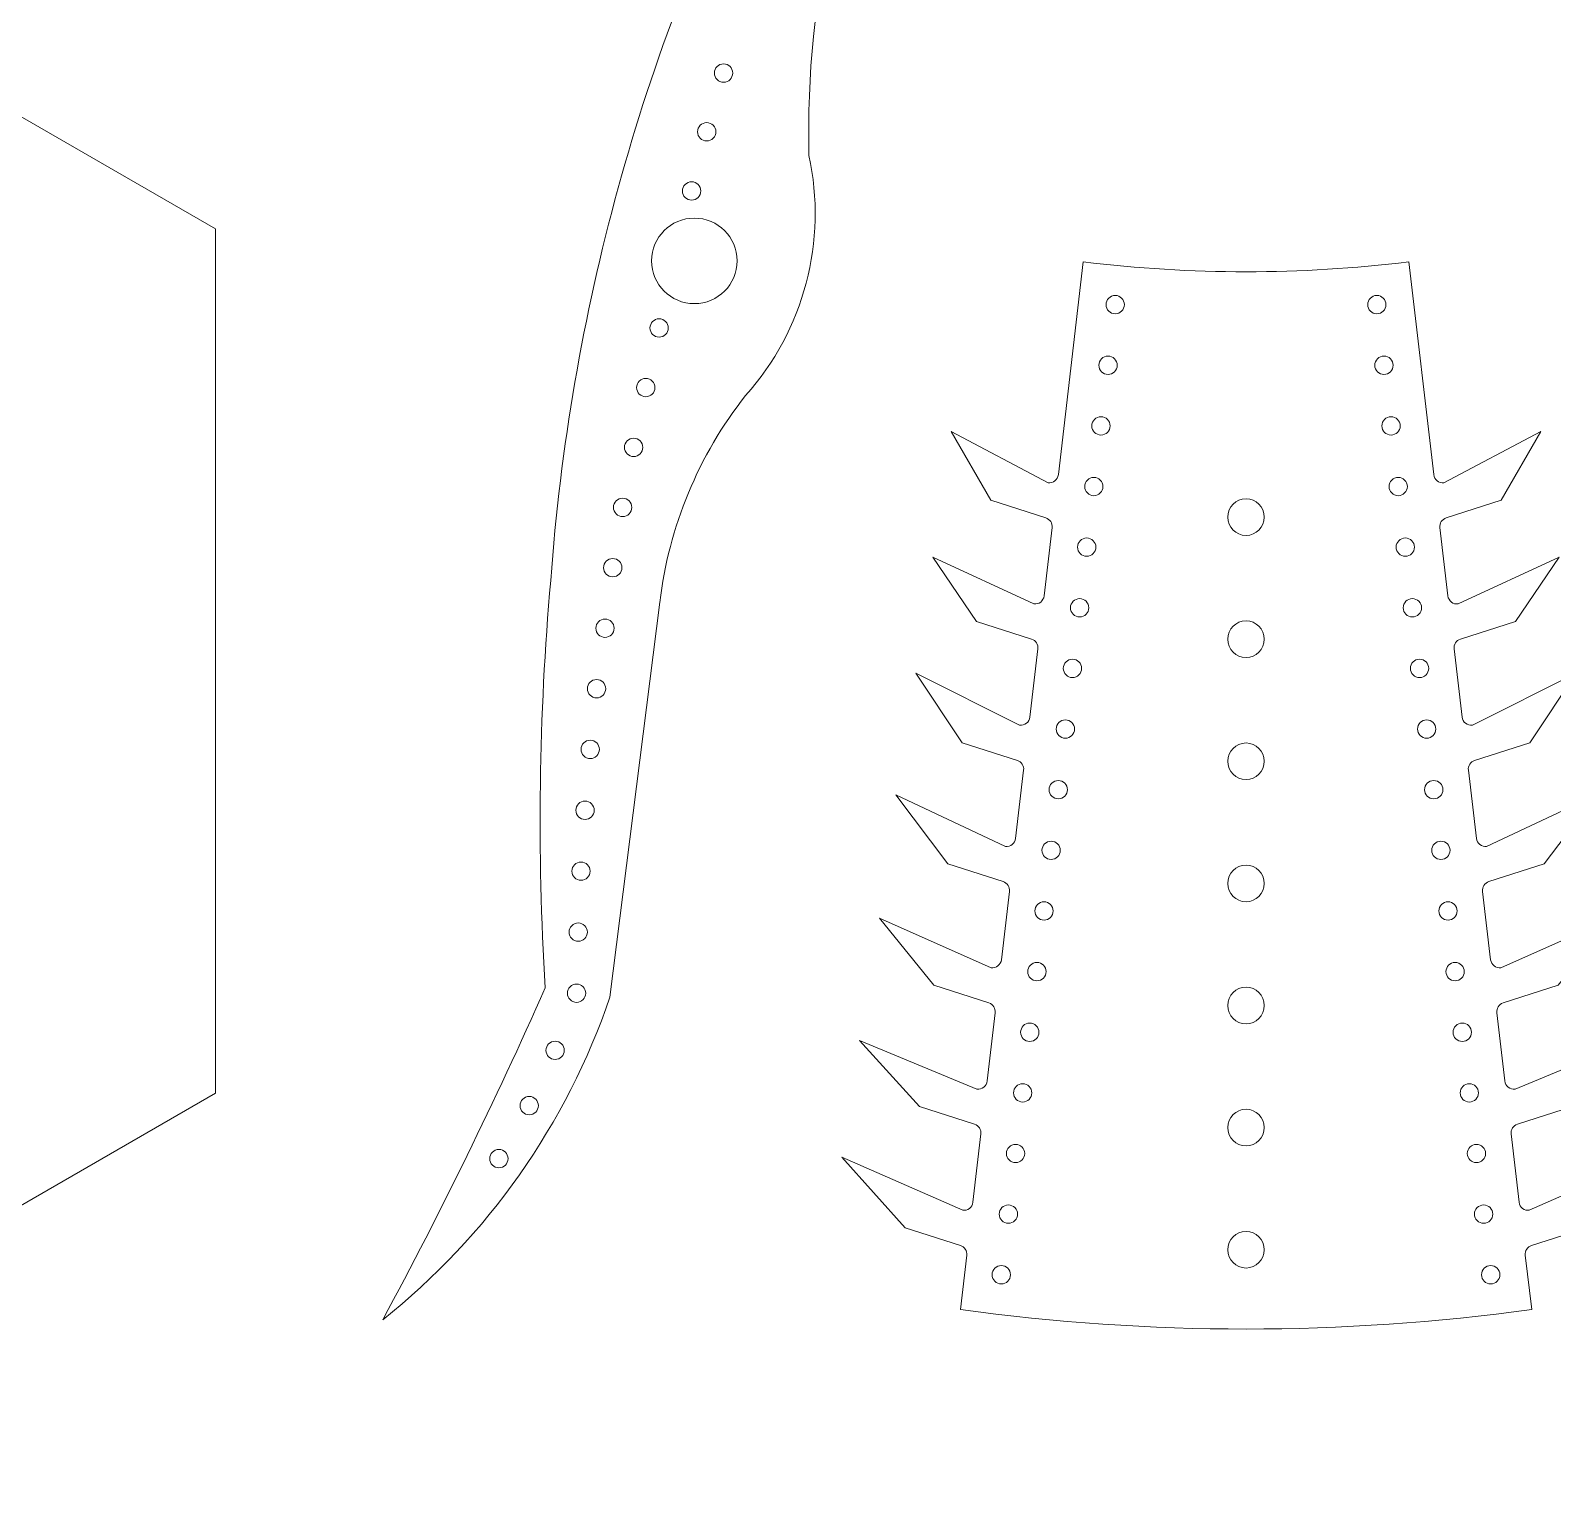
# Model space of a CAD drawing. Header units: millimetres. Extents: x -179 to 235, y -251 to 245.
# Drawn here: x -62.6 to 62, y -12.3 to 108 of the extents above; entities that cross this region are included whole.
import ezdxf

# ---------------------------------------------------------------- set-up
doc = ezdxf.new("R2010")
doc.units = ezdxf.units.MM
doc.header["$MEASUREMENT"] = 0
doc.layers.add('Layer 1', color=7, linetype='Continuous')

msp = doc.modelspace()

# ---------------------------------------------------------------- linework, layer by layer
at = {"layer": 'Layer 1', "lineweight": 9}
for points in [[(10.0696, 135.2898), (3.8399, 123.8008), (0.7452, 110.8739), (1.0967, 97.8094)], [(-2.8767, 125.6024), (-12.6363, 106.0591), (-18.4704, 84.7922), (-20.0492, 63.0046)], [(-4.089, 78.1499), (0.685, 83.4961), (2.6126, 90.8039), (1.0967, 97.8093)], [(23.5566, 89.0855), (32.4066, 88.0213), (41.3502, 88.0212), (50.2002, 89.0855)], [(-4.089, 78.1499), (-7.9547, 73.2603), (-10.388, 67.394), (-11.118, 61.2038)], [(-20.0492, 63.0046), (-21.0311, 51.9084), (-21.1835, 40.7544), (-20.5051, 29.6355)], [(-11.116, 61.2206), (-11.116, 61.2206), (-15.2069, 28.8794), (-15.2069, 28.8794)], [(-33.8048, 2.4495), (-29.0222, 11.3363), (-24.5856, 20.4051), (-20.5051, 29.6355)], [(-33.8048, 2.4495), (-25.2061, 9.3001), (-18.7518, 18.4725), (-15.2069, 28.8794)], [(13.4884, 3.2922), (29.01, 1.1571), (44.7469, 1.1568), (60.2685, 3.2922)]]:
    msp.add_open_spline(points, degree=3, dxfattribs=at)
for points, knots in [([(-170.1051, 21.0004), (-170.1051, 21.0004), (-108.8039, -14.3919), (-108.8039, -14.3919), (-108.8039, -14.3919), (-108.8039, -14.3919), (-47.5026, 21.0004), (-47.5026, 21.0004), (-47.5026, 21.0004), (-47.5026, 21.0004), (-47.5026, 91.785), (-47.5026, 91.785), (-47.5026, 91.785), (-47.5026, 91.785), (-108.8039, 127.1773), (-108.8039, 127.1773), (-108.8039, 127.1773), (-108.8039, 127.1773), (-170.1051, 91.785), (-170.1051, 91.785), (-170.1051, 91.785), (-170.1051, 91.785), (-170.1051, 21.0004), (-170.1051, 21.0004)], [0, 0, 0, 0, 0.14285714, 0.14285714, 0.14285714, 0.14285714, 0.28571429, 0.28571429, 0.28571429, 0.28571429, 0.42857143, 0.42857143, 0.42857143, 0.42857143, 0.57142857, 0.57142857, 0.57142857, 0.57142857, 0.71428571, 0.71428571, 0.71428571, 0.71428571, 1, 1, 1, 1]), ([(-5.1488, 104.5535), (-5.1488, 104.9677), (-5.4846, 105.3035), (-5.8988, 105.3035), (-5.8988, 105.3035), (-6.313, 105.3035), (-6.6488, 104.9677), (-6.6488, 104.5535), (-6.6488, 104.5535), (-6.6488, 104.1393), (-6.313, 103.8035), (-5.8988, 103.8035), (-5.8988, 103.8035), (-5.4846, 103.8035), (-5.1488, 104.1393), (-5.1488, 104.5535)], [0, 0, 0, 0, 0.2, 0.2, 0.2, 0.2, 0.4, 0.4, 0.4, 0.4, 0.6, 0.6, 0.6, 0.6, 1, 1, 1, 1]), ([(-6.5231, 99.746), (-6.5231, 100.1603), (-6.8589, 100.496), (-7.2731, 100.496), (-7.2731, 100.496), (-7.6873, 100.496), (-8.0231, 100.1603), (-8.0231, 99.7461), (-8.0231, 99.7461), (-8.0231, 99.3318), (-7.6873, 98.9961), (-7.2731, 98.996), (-7.2731, 98.996), (-6.8589, 98.996), (-6.5231, 99.3318), (-6.5231, 99.746)], [0, 0, 0, 0, 0.2, 0.2, 0.2, 0.2, 0.4, 0.4, 0.4, 0.4, 0.6, 0.6, 0.6, 0.6, 1, 1, 1, 1]), ([(-7.7655, 94.9029), (-7.7655, 95.3171), (-8.1013, 95.6529), (-8.5155, 95.6529), (-8.5155, 95.6529), (-8.9297, 95.6529), (-9.2655, 95.3171), (-9.2655, 94.9029), (-9.2655, 94.9029), (-9.2655, 94.4887), (-8.9298, 94.1529), (-8.5155, 94.1529), (-8.5155, 94.1529), (-8.1013, 94.1529), (-7.7655, 94.4887), (-7.7655, 94.9029)], [0, 0, 0, 0, 0.2, 0.2, 0.2, 0.2, 0.4, 0.4, 0.4, 0.4, 0.6, 0.6, 0.6, 0.6, 1, 1, 1, 1]), ([(-4.7882, 89.1754), (-4.7882, 91.1084), (-6.3552, 92.6754), (-8.2882, 92.6754), (-8.2882, 92.6754), (-10.2212, 92.6754), (-11.7882, 91.1084), (-11.7882, 89.1754), (-11.7882, 89.1754), (-11.7882, 87.2424), (-10.2212, 85.6754), (-8.2882, 85.6754), (-8.2882, 85.6754), (-6.3552, 85.6754), (-4.7882, 87.2424), (-4.7882, 89.1754)], [0, 0, 0, 0, 0.2, 0.2, 0.2, 0.2, 0.4, 0.4, 0.4, 0.4, 0.6, 0.6, 0.6, 0.6, 1, 1, 1, 1]), ([(23.5566, 89.0855), (23.5566, 89.0855), (21.5125, 71.667), (21.5125, 71.667), (21.5125, 71.667), (21.4894, 71.4689), (21.3883, 71.2883), (21.2317, 71.165), (21.2317, 71.165), (21.0751, 71.0416), (20.8748, 70.9859), (20.6769, 71.0099), (20.6769, 71.0099), (20.6769, 71.0099), (12.7455, 75.1985), (12.7455, 75.1985), (12.7455, 75.1985), (12.7455, 75.1985), (15.9734, 69.5783), (15.9734, 69.5783), (15.9734, 69.5783), (15.9734, 69.5783), (20.4876, 68.1279), (20.4876, 68.1279), (20.4876, 68.1279), (20.8288, 68.0185), (21.0447, 67.6823), (21.0031, 67.3265), (21.0031, 67.3265), (21.0031, 67.3265), (20.3469, 61.7351), (20.3469, 61.7351), (20.3469, 61.7351), (20.3238, 61.5371), (20.2228, 61.3565), (20.0662, 61.2331), (20.0662, 61.2331), (19.9095, 61.1098), (19.7093, 61.0541), (19.5113, 61.078), (19.5113, 61.078), (19.5113, 61.078), (11.2308, 64.9121), (11.2308, 64.9121), (11.2308, 64.9121), (11.2308, 64.9121), (14.8078, 59.6464), (14.8078, 59.6464), (14.8078, 59.6464), (14.8078, 59.6464), (19.3221, 58.1961), (19.3221, 58.1961), (19.3221, 58.1961), (19.6632, 58.0867), (19.8792, 57.7505), (19.8376, 57.3946), (19.8376, 57.3946), (19.8376, 57.3946), (19.1814, 51.8033), (19.1814, 51.8033), (19.1814, 51.8033), (19.1583, 51.6053), (19.0572, 51.4246), (18.9006, 51.3013), (18.9006, 51.3013), (18.744, 51.178), (18.5437, 51.1222), (18.3458, 51.1462), (18.3458, 51.1462), (18.3458, 51.1462), (9.8477, 55.417), (9.8477, 55.417), (9.8477, 55.417), (9.8477, 55.417), (13.6423, 49.7146), (13.6423, 49.7146), (13.6423, 49.7146), (13.6423, 49.7146), (18.1565, 48.2643), (18.1565, 48.2643), (18.1565, 48.2643), (18.4977, 48.1548), (18.7136, 47.8186), (18.672, 47.4628), (18.672, 47.4628), (18.672, 47.4628), (18.0158, 41.8714), (18.0158, 41.8714), (18.0158, 41.8714), (17.9927, 41.6734), (17.8917, 41.4928), (17.7351, 41.3694), (17.7351, 41.3694), (17.5784, 41.2461), (17.3782, 41.1904), (17.1802, 41.2144), (17.1802, 41.2144), (17.1802, 41.2144), (8.194, 45.4482), (8.194, 45.4482), (8.194, 45.4482), (8.194, 45.4482), (12.4767, 39.7827), (12.4767, 39.7827), (12.4767, 39.7827), (12.4767, 39.7827), (16.991, 38.3324), (16.991, 38.3324), (16.991, 38.3324), (17.3321, 38.223), (17.5481, 37.8868), (17.5065, 37.5309), (17.5065, 37.5309), (17.5065, 37.5309), (16.8503, 31.9396), (16.8503, 31.9396), (16.8503, 31.9396), (16.8272, 31.7416), (16.7261, 31.5609), (16.5695, 31.4376), (16.5695, 31.4376), (16.4129, 31.3143), (16.2126, 31.2585), (16.0147, 31.2825), (16.0147, 31.2825), (16.0147, 31.2825), (6.8758, 35.3541), (6.8758, 35.3541), (6.8758, 35.3541), (6.8758, 35.3541), (11.3112, 29.8509), (11.3112, 29.8509), (11.3112, 29.8509), (11.3112, 29.8509), (15.8254, 28.4006), (15.8254, 28.4006), (15.8254, 28.4006), (16.1666, 28.2911), (16.3825, 27.955), (16.3409, 27.5991), (16.3409, 27.5991), (16.3409, 27.5991), (15.6847, 22.0078), (15.6847, 22.0078), (15.6847, 22.0078), (15.6616, 21.8097), (15.5606, 21.6291), (15.404, 21.5058), (15.404, 21.5058), (15.2473, 21.3824), (15.0471, 21.3267), (14.8491, 21.3507), (14.8491, 21.3507), (14.8491, 21.3507), (5.2292, 25.3315), (5.2292, 25.3315), (5.2292, 25.3315), (5.2292, 25.3315), (10.1456, 19.9191), (10.1456, 19.9191), (10.1456, 19.9191), (10.1456, 19.9191), (14.6599, 18.4687), (14.6599, 18.4687), (14.6599, 18.4687), (15.001, 18.3593), (15.217, 18.0231), (15.1754, 17.6673), (15.1754, 17.6673), (15.1754, 17.6673), (14.5192, 12.0759), (14.5192, 12.0759), (14.5192, 12.0759), (14.4961, 11.8779), (14.395, 11.6973), (14.2384, 11.5739), (14.2384, 11.5739), (14.0818, 11.4506), (13.8815, 11.3949), (13.6836, 11.4188), (13.6836, 11.4188), (13.6836, 11.4188), (3.78, 15.757), (3.78, 15.757), (3.78, 15.757), (3.78, 15.757), (8.9801, 9.9872), (8.9801, 9.9872), (8.9801, 9.9872), (8.9801, 9.9872), (13.4943, 8.5369), (13.4943, 8.5369), (13.4943, 8.5369), (13.8355, 8.4275), (14.0514, 8.0913), (14.0098, 7.7354), (14.0098, 7.7354), (14.0098, 7.7354), (13.4884, 3.2922), (13.4884, 3.2922)], [0, 0, 0, 0, 0.01960784, 0.01960784, 0.01960784, 0.01960784, 0.03921569, 0.03921569, 0.03921569, 0.03921569, 0.05882353, 0.05882353, 0.05882353, 0.05882353, 0.07843137, 0.07843137, 0.07843137, 0.07843137, 0.09803922, 0.09803922, 0.09803922, 0.09803922, 0.11764706, 0.11764706, 0.11764706, 0.11764706, 0.1372549, 0.1372549, 0.1372549, 0.1372549, 0.15686275, 0.15686275, 0.15686275, 0.15686275, 0.17647059, 0.17647059, 0.17647059, 0.17647059, 0.19607843, 0.19607843, 0.19607843, 0.19607843, 0.21568627, 0.21568627, 0.21568627, 0.21568627, 0.23529412, 0.23529412, 0.23529412, 0.23529412, 0.25490196, 0.25490196, 0.25490196, 0.25490196, 0.2745098, 0.2745098, 0.2745098, 0.2745098, 0.29411765, 0.29411765, 0.29411765, 0.29411765, 0.31372549, 0.31372549, 0.31372549, 0.31372549, 0.33333333, 0.33333333, 0.33333333, 0.33333333, 0.35294118, 0.35294118, 0.35294118, 0.35294118, 0.37254902, 0.37254902, 0.37254902, 0.37254902, 0.39215686, 0.39215686, 0.39215686, 0.39215686, 0.41176471, 0.41176471, 0.41176471, 0.41176471, 0.43137255, 0.43137255, 0.43137255, 0.43137255, 0.45098039, 0.45098039, 0.45098039, 0.45098039, 0.47058824, 0.47058824, 0.47058824, 0.47058824, 0.49019608, 0.49019608, 0.49019608, 0.49019608, 0.50980392, 0.50980392, 0.50980392, 0.50980392, 0.52941176, 0.52941176, 0.52941176, 0.52941176, 0.54901961, 0.54901961, 0.54901961, 0.54901961, 0.56862745, 0.56862745, 0.56862745, 0.56862745, 0.58823529, 0.58823529, 0.58823529, 0.58823529, 0.60784314, 0.60784314, 0.60784314, 0.60784314, 0.62745098, 0.62745098, 0.62745098, 0.62745098, 0.64705882, 0.64705882, 0.64705882, 0.64705882, 0.66666667, 0.66666667, 0.66666667, 0.66666667, 0.68627451, 0.68627451, 0.68627451, 0.68627451, 0.70588235, 0.70588235, 0.70588235, 0.70588235, 0.7254902, 0.7254902, 0.7254902, 0.7254902, 0.74509804, 0.74509804, 0.74509804, 0.74509804, 0.76470588, 0.76470588, 0.76470588, 0.76470588, 0.78431373, 0.78431373, 0.78431373, 0.78431373, 0.80392157, 0.80392157, 0.80392157, 0.80392157, 0.82352941, 0.82352941, 0.82352941, 0.82352941, 0.84313725, 0.84313725, 0.84313725, 0.84313725, 0.8627451, 0.8627451, 0.8627451, 0.8627451, 0.88235294, 0.88235294, 0.88235294, 0.88235294, 0.90196078, 0.90196078, 0.90196078, 0.90196078, 0.92156863, 0.92156863, 0.92156863, 0.92156863, 0.94117647, 0.94117647, 0.94117647, 0.94117647, 0.96078431, 0.96078431, 0.96078431, 0.96078431, 1, 1, 1, 1]), ([(50.2002, 89.0855), (50.2002, 89.0855), (52.2444, 71.667), (52.2444, 71.667), (52.2444, 71.667), (52.2678, 71.4687), (52.3692, 71.288), (52.5261, 71.1647), (52.5261, 71.1647), (52.6831, 71.0414), (52.8818, 70.9856), (53.08, 71.0099), (53.08, 71.0099), (53.08, 71.0099), (61.0113, 75.1985), (61.0113, 75.1985), (61.0113, 75.1985), (61.0113, 75.1985), (57.7835, 69.5783), (57.7835, 69.5783), (57.7835, 69.5783), (57.7835, 69.5783), (53.2692, 68.1279), (53.2692, 68.1279), (53.2692, 68.1279), (52.9278, 68.0181), (52.7118, 67.6827), (52.7537, 67.3265), (52.7537, 67.3265), (52.7537, 67.3265), (53.4099, 61.7351), (53.4099, 61.7351), (53.4099, 61.7351), (53.4333, 61.5369), (53.5347, 61.3561), (53.6917, 61.2328), (53.6917, 61.2328), (53.8487, 61.1096), (54.0474, 61.0538), (54.2455, 61.078), (54.2455, 61.078), (54.2455, 61.078), (62.5261, 64.9121), (62.5261, 64.9121), (62.5261, 64.9121), (62.5261, 64.9121), (58.949, 59.6464), (58.949, 59.6464), (58.949, 59.6464), (58.949, 59.6464), (54.4348, 58.1961), (54.4348, 58.1961), (54.4348, 58.1961), (54.0934, 58.0863), (53.8773, 57.7508), (53.9193, 57.3946), (53.9193, 57.3946), (53.9193, 57.3946), (54.5755, 51.8033), (54.5755, 51.8033), (54.5755, 51.8033), (54.5989, 51.605), (54.7003, 51.4243), (54.8572, 51.301), (54.8572, 51.301), (55.0142, 51.1777), (55.2129, 51.1219), (55.4111, 51.1462), (55.4111, 51.1462), (55.4111, 51.1462), (63.9092, 55.417), (63.9092, 55.417), (63.9092, 55.417), (63.9092, 55.417), (60.1146, 49.7146), (60.1146, 49.7146), (60.1146, 49.7146), (60.1146, 49.7146), (55.6003, 48.2643), (55.6003, 48.2643), (55.6003, 48.2643), (55.2589, 48.1544), (55.0429, 47.819), (55.0848, 47.4628), (55.0848, 47.4628), (55.0848, 47.4628), (55.741, 41.8714), (55.741, 41.8714), (55.741, 41.8714), (55.7644, 41.6732), (55.8658, 41.4925), (56.0228, 41.3692), (56.0228, 41.3692), (56.1798, 41.2459), (56.3785, 41.1901), (56.5766, 41.2144), (56.5766, 41.2144), (56.5766, 41.2144), (65.5628, 45.4482), (65.5628, 45.4482), (65.5628, 45.4482), (65.5628, 45.4482), (61.2801, 39.7827), (61.2801, 39.7827), (61.2801, 39.7827), (61.2801, 39.7827), (56.7659, 38.3324), (56.7659, 38.3324), (56.7659, 38.3324), (56.4245, 38.2226), (56.2084, 37.8871), (56.2504, 37.5309), (56.2504, 37.5309), (56.2504, 37.5309), (56.9066, 31.9396), (56.9066, 31.9396), (56.9066, 31.9396), (56.9299, 31.7414), (57.0314, 31.5606), (57.1883, 31.4373), (57.1883, 31.4373), (57.3453, 31.314), (57.544, 31.2583), (57.7422, 31.2825), (57.7422, 31.2825), (57.7422, 31.2825), (66.8811, 35.3541), (66.8811, 35.3541), (66.8811, 35.3541), (66.8811, 35.3541), (62.4457, 29.8509), (62.4457, 29.8509), (62.4457, 29.8509), (62.4457, 29.8509), (57.9314, 28.4006), (57.9314, 28.4006), (57.9314, 28.4006), (57.59, 28.2907), (57.374, 27.9553), (57.4159, 27.5991), (57.4159, 27.5991), (57.4159, 27.5991), (58.0721, 22.0078), (58.0721, 22.0078), (58.0721, 22.0078), (58.0955, 21.8095), (58.1969, 21.6288), (58.3539, 21.5055), (58.3539, 21.5055), (58.5109, 21.3822), (58.7096, 21.3264), (58.9077, 21.3507), (58.9077, 21.3507), (58.9077, 21.3507), (68.5276, 25.3315), (68.5276, 25.3315), (68.5276, 25.3315), (68.5276, 25.3315), (63.6112, 19.9191), (63.6112, 19.9191), (63.6112, 19.9191), (63.6112, 19.9191), (59.097, 18.4687), (59.097, 18.4687), (59.097, 18.4687), (58.7556, 18.3589), (58.5395, 18.0235), (58.5815, 17.6673), (58.5815, 17.6673), (58.5815, 17.6673), (59.2377, 12.0759), (59.2377, 12.0759), (59.2377, 12.0759), (59.261, 11.8777), (59.3625, 11.6969), (59.5194, 11.5736), (59.5194, 11.5736), (59.6764, 11.4504), (59.8751, 11.3946), (60.0733, 11.4188), (60.0733, 11.4188), (60.0733, 11.4188), (69.9768, 15.757), (69.9768, 15.757), (69.9768, 15.757), (69.9768, 15.757), (64.7768, 9.9872), (64.7768, 9.9872), (64.7768, 9.9872), (64.7768, 9.9872), (60.2625, 8.5369), (60.2625, 8.5369), (60.2625, 8.5369), (59.9211, 8.4271), (59.7051, 8.0916), (59.747, 7.7354), (59.747, 7.7354), (59.747, 7.7354), (60.2685, 3.2922), (60.2685, 3.2922)], [0, 0, 0, 0, 0.01960784, 0.01960784, 0.01960784, 0.01960784, 0.03921569, 0.03921569, 0.03921569, 0.03921569, 0.05882353, 0.05882353, 0.05882353, 0.05882353, 0.07843137, 0.07843137, 0.07843137, 0.07843137, 0.09803922, 0.09803922, 0.09803922, 0.09803922, 0.11764706, 0.11764706, 0.11764706, 0.11764706, 0.1372549, 0.1372549, 0.1372549, 0.1372549, 0.15686275, 0.15686275, 0.15686275, 0.15686275, 0.17647059, 0.17647059, 0.17647059, 0.17647059, 0.19607843, 0.19607843, 0.19607843, 0.19607843, 0.21568627, 0.21568627, 0.21568627, 0.21568627, 0.23529412, 0.23529412, 0.23529412, 0.23529412, 0.25490196, 0.25490196, 0.25490196, 0.25490196, 0.2745098, 0.2745098, 0.2745098, 0.2745098, 0.29411765, 0.29411765, 0.29411765, 0.29411765, 0.31372549, 0.31372549, 0.31372549, 0.31372549, 0.33333333, 0.33333333, 0.33333333, 0.33333333, 0.35294118, 0.35294118, 0.35294118, 0.35294118, 0.37254902, 0.37254902, 0.37254902, 0.37254902, 0.39215686, 0.39215686, 0.39215686, 0.39215686, 0.41176471, 0.41176471, 0.41176471, 0.41176471, 0.43137255, 0.43137255, 0.43137255, 0.43137255, 0.45098039, 0.45098039, 0.45098039, 0.45098039, 0.47058824, 0.47058824, 0.47058824, 0.47058824, 0.49019608, 0.49019608, 0.49019608, 0.49019608, 0.50980392, 0.50980392, 0.50980392, 0.50980392, 0.52941176, 0.52941176, 0.52941176, 0.52941176, 0.54901961, 0.54901961, 0.54901961, 0.54901961, 0.56862745, 0.56862745, 0.56862745, 0.56862745, 0.58823529, 0.58823529, 0.58823529, 0.58823529, 0.60784314, 0.60784314, 0.60784314, 0.60784314, 0.62745098, 0.62745098, 0.62745098, 0.62745098, 0.64705882, 0.64705882, 0.64705882, 0.64705882, 0.66666667, 0.66666667, 0.66666667, 0.66666667, 0.68627451, 0.68627451, 0.68627451, 0.68627451, 0.70588235, 0.70588235, 0.70588235, 0.70588235, 0.7254902, 0.7254902, 0.7254902, 0.7254902, 0.74509804, 0.74509804, 0.74509804, 0.74509804, 0.76470588, 0.76470588, 0.76470588, 0.76470588, 0.78431373, 0.78431373, 0.78431373, 0.78431373, 0.80392157, 0.80392157, 0.80392157, 0.80392157, 0.82352941, 0.82352941, 0.82352941, 0.82352941, 0.84313725, 0.84313725, 0.84313725, 0.84313725, 0.8627451, 0.8627451, 0.8627451, 0.8627451, 0.88235294, 0.88235294, 0.88235294, 0.88235294, 0.90196078, 0.90196078, 0.90196078, 0.90196078, 0.92156863, 0.92156863, 0.92156863, 0.92156863, 0.94117647, 0.94117647, 0.94117647, 0.94117647, 0.96078431, 0.96078431, 0.96078431, 0.96078431, 1, 1, 1, 1]), ([(26.9173, 85.5923), (26.9173, 86.0065), (26.5815, 86.3423), (26.1673, 86.3423), (26.1673, 86.3423), (25.7531, 86.3423), (25.4173, 86.0065), (25.4173, 85.5923), (25.4173, 85.5923), (25.4173, 85.1781), (25.7531, 84.8423), (26.1673, 84.8423), (26.1673, 84.8423), (26.5815, 84.8423), (26.9173, 85.1781), (26.9173, 85.5923)], [0, 0, 0, 0, 0.2, 0.2, 0.2, 0.2, 0.4, 0.4, 0.4, 0.4, 0.6, 0.6, 0.6, 0.6, 1, 1, 1, 1]), ([(48.3396, 85.5923), (48.3396, 86.0065), (48.0038, 86.3423), (47.5896, 86.3423), (47.5896, 86.3423), (47.1754, 86.3423), (46.8396, 86.0065), (46.8396, 85.5923), (46.8396, 85.5923), (46.8396, 85.1781), (47.1754, 84.8423), (47.5896, 84.8423), (47.5896, 84.8423), (48.0038, 84.8423), (48.3396, 85.1781), (48.3396, 85.5923)], [0, 0, 0, 0, 0.2, 0.2, 0.2, 0.2, 0.4, 0.4, 0.4, 0.4, 0.6, 0.6, 0.6, 0.6, 1, 1, 1, 1]), ([(-10.4233, 83.6795), (-10.4233, 84.0937), (-10.7591, 84.4295), (-11.1733, 84.4295), (-11.1733, 84.4295), (-11.5875, 84.4295), (-11.9233, 84.0937), (-11.9233, 83.6795), (-11.9233, 83.6795), (-11.9233, 83.2653), (-11.5876, 82.9295), (-11.1733, 82.9295), (-11.1733, 82.9295), (-10.7591, 82.9295), (-10.4233, 83.2653), (-10.4233, 83.6795)], [0, 0, 0, 0, 0.2, 0.2, 0.2, 0.2, 0.4, 0.4, 0.4, 0.4, 0.6, 0.6, 0.6, 0.6, 1, 1, 1, 1]), ([(26.3345, 80.6264), (26.3345, 81.0406), (25.9987, 81.3764), (25.5845, 81.3764), (25.5845, 81.3764), (25.1703, 81.3764), (24.8345, 81.0406), (24.8345, 80.6264), (24.8345, 80.6264), (24.8345, 80.2122), (25.1703, 79.8764), (25.5845, 79.8764), (25.5845, 79.8764), (25.9987, 79.8764), (26.3345, 80.2122), (26.3345, 80.6264)], [0, 0, 0, 0, 0.2, 0.2, 0.2, 0.2, 0.4, 0.4, 0.4, 0.4, 0.6, 0.6, 0.6, 0.6, 1, 1, 1, 1]), ([(48.9223, 80.6264), (48.9223, 81.0406), (48.5866, 81.3764), (48.1723, 81.3764), (48.1723, 81.3764), (47.7581, 81.3764), (47.4223, 81.0406), (47.4223, 80.6264), (47.4223, 80.6264), (47.4223, 80.2122), (47.7581, 79.8764), (48.1723, 79.8764), (48.1723, 79.8764), (48.5866, 79.8764), (48.9223, 80.2122), (48.9223, 80.6264)], [0, 0, 0, 0, 0.2, 0.2, 0.2, 0.2, 0.4, 0.4, 0.4, 0.4, 0.6, 0.6, 0.6, 0.6, 1, 1, 1, 1]), ([(-11.5142, 78.7999), (-11.5142, 79.2141), (-11.8499, 79.5499), (-12.2642, 79.5499), (-12.2642, 79.5499), (-12.6784, 79.5499), (-13.0142, 79.2141), (-13.0142, 78.7999), (-13.0142, 78.7999), (-13.0142, 78.3857), (-12.6784, 78.0499), (-12.2642, 78.0499), (-12.2642, 78.0499), (-11.8499, 78.0499), (-11.5142, 78.3857), (-11.5142, 78.7999)], [0, 0, 0, 0, 0.2, 0.2, 0.2, 0.2, 0.4, 0.4, 0.4, 0.4, 0.6, 0.6, 0.6, 0.6, 1, 1, 1, 1]), ([(25.7517, 75.6604), (25.7517, 76.0747), (25.4159, 76.4104), (25.0017, 76.4104), (25.0017, 76.4104), (24.5875, 76.4104), (24.2517, 76.0747), (24.2517, 75.6605), (24.2517, 75.6605), (24.2517, 75.2462), (24.5875, 74.9105), (25.0017, 74.9104), (25.0017, 74.9104), (25.4159, 74.9104), (25.7517, 75.2462), (25.7517, 75.6604)], [0, 0, 0, 0, 0.2, 0.2, 0.2, 0.2, 0.4, 0.4, 0.4, 0.4, 0.6, 0.6, 0.6, 0.6, 1, 1, 1, 1]), ([(49.5051, 75.6604), (49.5051, 76.0747), (49.1693, 76.4104), (48.7551, 76.4104), (48.7551, 76.4104), (48.3409, 76.4104), (48.0051, 76.0747), (48.0051, 75.6605), (48.0051, 75.6605), (48.0051, 75.2462), (48.3409, 74.9105), (48.7551, 74.9104), (48.7551, 74.9104), (49.1693, 74.9104), (49.5051, 75.2462), (49.5051, 75.6604)], [0, 0, 0, 0, 0.2, 0.2, 0.2, 0.2, 0.4, 0.4, 0.4, 0.4, 0.6, 0.6, 0.6, 0.6, 1, 1, 1, 1]), ([(-12.5107, 73.9002), (-12.5107, 74.3144), (-12.8464, 74.6502), (-13.2606, 74.6502), (-13.2606, 74.6502), (-13.6749, 74.6502), (-14.0106, 74.3144), (-14.0107, 73.9002), (-14.0107, 73.9002), (-14.0107, 73.486), (-13.6749, 73.1502), (-13.2607, 73.1502), (-13.2607, 73.1502), (-12.8464, 73.1502), (-12.5107, 73.486), (-12.5107, 73.9002)], [0, 0, 0, 0, 0.2, 0.2, 0.2, 0.2, 0.4, 0.4, 0.4, 0.4, 0.6, 0.6, 0.6, 0.6, 1, 1, 1, 1]), ([(25.169, 70.6945), (25.169, 71.1087), (24.8332, 71.4445), (24.419, 71.4445), (24.419, 71.4445), (24.0047, 71.4445), (23.669, 71.1087), (23.669, 70.6945), (23.669, 70.6945), (23.669, 70.2803), (24.0047, 69.9445), (24.419, 69.9445), (24.419, 69.9445), (24.8332, 69.9445), (25.169, 70.2803), (25.169, 70.6945)], [0, 0, 0, 0, 0.2, 0.2, 0.2, 0.2, 0.4, 0.4, 0.4, 0.4, 0.6, 0.6, 0.6, 0.6, 1, 1, 1, 1]), ([(50.0879, 70.6945), (50.0879, 71.1087), (49.7521, 71.4445), (49.3379, 71.4445), (49.3379, 71.4445), (48.9237, 71.4445), (48.5879, 71.1087), (48.5879, 70.6945), (48.5879, 70.6945), (48.5879, 70.2803), (48.9237, 69.9445), (49.3379, 69.9445), (49.3379, 69.9445), (49.7521, 69.9445), (50.0879, 70.2803), (50.0879, 70.6945)], [0, 0, 0, 0, 0.2, 0.2, 0.2, 0.2, 0.4, 0.4, 0.4, 0.4, 0.6, 0.6, 0.6, 0.6, 1, 1, 1, 1]), ([(-13.4125, 68.9822), (-13.4125, 69.3964), (-13.7483, 69.7322), (-14.1625, 69.7322), (-14.1625, 69.7322), (-14.5767, 69.7322), (-14.9125, 69.3964), (-14.9125, 68.9822), (-14.9125, 68.9822), (-14.9125, 68.568), (-14.5767, 68.2322), (-14.1625, 68.2322), (-14.1625, 68.2322), (-13.7483, 68.2322), (-13.4125, 68.568), (-13.4125, 68.9822)], [0, 0, 0, 0, 0.2, 0.2, 0.2, 0.2, 0.4, 0.4, 0.4, 0.4, 0.6, 0.6, 0.6, 0.6, 1, 1, 1, 1]), ([(38.3784, 68.1909), (38.3784, 69.0193), (37.7069, 69.6909), (36.8784, 69.6909), (36.8784, 69.6909), (36.05, 69.6909), (35.3784, 69.0193), (35.3784, 68.1909), (35.3784, 68.1909), (35.3784, 67.3625), (36.05, 66.6909), (36.8784, 66.6909), (36.8784, 66.6909), (37.7068, 66.6909), (38.3784, 67.3625), (38.3784, 68.1909)], [0, 0, 0, 0, 0.2, 0.2, 0.2, 0.2, 0.4, 0.4, 0.4, 0.4, 0.6, 0.6, 0.6, 0.6, 1, 1, 1, 1]), ([(24.5862, 65.7286), (24.5862, 66.1428), (24.2504, 66.4786), (23.8362, 66.4786), (23.8362, 66.4786), (23.422, 66.4786), (23.0862, 66.1428), (23.0862, 65.7286), (23.0862, 65.7286), (23.0862, 65.3144), (23.422, 64.9786), (23.8362, 64.9786), (23.8362, 64.9786), (24.2504, 64.9786), (24.5862, 65.3144), (24.5862, 65.7286)], [0, 0, 0, 0, 0.2, 0.2, 0.2, 0.2, 0.4, 0.4, 0.4, 0.4, 0.6, 0.6, 0.6, 0.6, 1, 1, 1, 1]), ([(50.6707, 65.7286), (50.6707, 66.1428), (50.3349, 66.4786), (49.9207, 66.4786), (49.9207, 66.4786), (49.5065, 66.4786), (49.1707, 66.1428), (49.1707, 65.7286), (49.1707, 65.7286), (49.1707, 65.3144), (49.5065, 64.9786), (49.9207, 64.9786), (49.9207, 64.9786), (50.3349, 64.9786), (50.6707, 65.3144), (50.6707, 65.7286)], [0, 0, 0, 0, 0.2, 0.2, 0.2, 0.2, 0.4, 0.4, 0.4, 0.4, 0.6, 0.6, 0.6, 0.6, 1, 1, 1, 1]), ([(-14.2193, 64.0477), (-14.2193, 64.462), (-14.555, 64.7977), (-14.9693, 64.7977), (-14.9693, 64.7977), (-15.3835, 64.7977), (-15.7193, 64.462), (-15.7193, 64.0477), (-15.7193, 64.0477), (-15.7193, 63.6335), (-15.3835, 63.2977), (-14.9693, 63.2977), (-14.9693, 63.2977), (-14.555, 63.2977), (-14.2193, 63.6335), (-14.2193, 64.0477)], [0, 0, 0, 0, 0.2, 0.2, 0.2, 0.2, 0.4, 0.4, 0.4, 0.4, 0.6, 0.6, 0.6, 0.6, 1, 1, 1, 1]), ([(24.0034, 60.7627), (24.0034, 61.1769), (23.6676, 61.5127), (23.2534, 61.5127), (23.2534, 61.5127), (22.8392, 61.5127), (22.5034, 61.1769), (22.5034, 60.7627), (22.5034, 60.7627), (22.5034, 60.3485), (22.8392, 60.0127), (23.2534, 60.0127), (23.2534, 60.0127), (23.6676, 60.0127), (24.0034, 60.3485), (24.0034, 60.7627)], [0, 0, 0, 0, 0.2, 0.2, 0.2, 0.2, 0.4, 0.4, 0.4, 0.4, 0.6, 0.6, 0.6, 0.6, 1, 1, 1, 1]), ([(51.2534, 60.7627), (51.2534, 61.1769), (50.9177, 61.5127), (50.5034, 61.5127), (50.5034, 61.5127), (50.0892, 61.5127), (49.7534, 61.1769), (49.7534, 60.7627), (49.7534, 60.7627), (49.7534, 60.3485), (50.0892, 60.0127), (50.5034, 60.0127), (50.5034, 60.0127), (50.9177, 60.0127), (51.2534, 60.3485), (51.2534, 60.7627)], [0, 0, 0, 0, 0.2, 0.2, 0.2, 0.2, 0.4, 0.4, 0.4, 0.4, 0.6, 0.6, 0.6, 0.6, 1, 1, 1, 1]), ([(-14.8571, 59.0886), (-14.8571, 59.5028), (-15.1929, 59.8386), (-15.6071, 59.8386), (-15.6071, 59.8386), (-16.0213, 59.8386), (-16.3571, 59.5028), (-16.3571, 59.0886), (-16.3571, 59.0886), (-16.3571, 58.6744), (-16.0213, 58.3386), (-15.6071, 58.3386), (-15.6071, 58.3386), (-15.1929, 58.3386), (-14.8571, 58.6744), (-14.8571, 59.0886)], [0, 0, 0, 0, 0.2, 0.2, 0.2, 0.2, 0.4, 0.4, 0.4, 0.4, 0.6, 0.6, 0.6, 0.6, 1, 1, 1, 1]), ([(38.3784, 58.1909), (38.3784, 59.0193), (37.7069, 59.6909), (36.8784, 59.6909), (36.8784, 59.6909), (36.05, 59.6909), (35.3784, 59.0193), (35.3784, 58.1909), (35.3784, 58.1909), (35.3784, 57.3625), (36.05, 56.6909), (36.8784, 56.6909), (36.8784, 56.6909), (37.7068, 56.6909), (38.3784, 57.3625), (38.3784, 58.1909)], [0, 0, 0, 0, 0.2, 0.2, 0.2, 0.2, 0.4, 0.4, 0.4, 0.4, 0.6, 0.6, 0.6, 0.6, 1, 1, 1, 1]), ([(23.4206, 55.7968), (23.4206, 56.211), (23.0848, 56.5468), (22.6706, 56.5468), (22.6706, 56.5468), (22.2564, 56.5468), (21.9206, 56.211), (21.9206, 55.7968), (21.9206, 55.7968), (21.9206, 55.3826), (22.2564, 55.0468), (22.6706, 55.0468), (22.6706, 55.0468), (23.0848, 55.0468), (23.4206, 55.3825), (23.4206, 55.7968)], [0, 0, 0, 0, 0.2, 0.2, 0.2, 0.2, 0.4, 0.4, 0.4, 0.4, 0.6, 0.6, 0.6, 0.6, 1, 1, 1, 1]), ([(51.8362, 55.7968), (51.8362, 56.211), (51.5004, 56.5468), (51.0862, 56.5468), (51.0862, 56.5468), (50.672, 56.5468), (50.3362, 56.211), (50.3362, 55.7968), (50.3362, 55.7968), (50.3362, 55.3826), (50.672, 55.0468), (51.0862, 55.0468), (51.0862, 55.0468), (51.5004, 55.0468), (51.8362, 55.3825), (51.8362, 55.7968)], [0, 0, 0, 0, 0.2, 0.2, 0.2, 0.2, 0.4, 0.4, 0.4, 0.4, 0.6, 0.6, 0.6, 0.6, 1, 1, 1, 1]), ([(-15.5467, 54.1364), (-15.5467, 54.5506), (-15.8824, 54.8864), (-16.2967, 54.8864), (-16.2967, 54.8864), (-16.7109, 54.8864), (-17.0467, 54.5506), (-17.0467, 54.1364), (-17.0467, 54.1364), (-17.0467, 53.7222), (-16.7109, 53.3864), (-16.2967, 53.3864), (-16.2967, 53.3864), (-15.8824, 53.3864), (-15.5467, 53.7222), (-15.5467, 54.1364)], [0, 0, 0, 0, 0.2, 0.2, 0.2, 0.2, 0.4, 0.4, 0.4, 0.4, 0.6, 0.6, 0.6, 0.6, 1, 1, 1, 1]), ([(22.8379, 50.8308), (22.8379, 51.2451), (22.5021, 51.5808), (22.0879, 51.5808), (22.0879, 51.5808), (21.6736, 51.5808), (21.3379, 51.2451), (21.3379, 50.8308), (21.3379, 50.8308), (21.3379, 50.4166), (21.6736, 50.0808), (22.0879, 50.0808), (22.0879, 50.0808), (22.5021, 50.0808), (22.8379, 50.4166), (22.8379, 50.8308)], [0, 0, 0, 0, 0.2, 0.2, 0.2, 0.2, 0.4, 0.4, 0.4, 0.4, 0.6, 0.6, 0.6, 0.6, 1, 1, 1, 1]), ([(52.419, 50.8308), (52.419, 51.2451), (52.0832, 51.5808), (51.669, 51.5808), (51.669, 51.5808), (51.2548, 51.5808), (50.919, 51.2451), (50.919, 50.8308), (50.919, 50.8308), (50.919, 50.4166), (51.2548, 50.0808), (51.669, 50.0808), (51.669, 50.0808), (52.0832, 50.0808), (52.419, 50.4166), (52.419, 50.8308)], [0, 0, 0, 0, 0.2, 0.2, 0.2, 0.2, 0.4, 0.4, 0.4, 0.4, 0.6, 0.6, 0.6, 0.6, 1, 1, 1, 1]), ([(-16.0667, 49.1635), (-16.0667, 49.5777), (-16.4025, 49.9135), (-16.8167, 49.9135), (-16.8167, 49.9135), (-17.2309, 49.9135), (-17.5667, 49.5777), (-17.5667, 49.1635), (-17.5667, 49.1635), (-17.5667, 48.7493), (-17.2309, 48.4135), (-16.8167, 48.4135), (-16.8167, 48.4135), (-16.4025, 48.4135), (-16.0667, 48.7493), (-16.0667, 49.1635)], [0, 0, 0, 0, 0.2, 0.2, 0.2, 0.2, 0.4, 0.4, 0.4, 0.4, 0.6, 0.6, 0.6, 0.6, 1, 1, 1, 1]), ([(38.3784, 48.1909), (38.3784, 49.0193), (37.7069, 49.6909), (36.8784, 49.6909), (36.8784, 49.6909), (36.05, 49.6909), (35.3784, 49.0193), (35.3784, 48.1909), (35.3784, 48.1909), (35.3784, 47.3625), (36.05, 46.6909), (36.8784, 46.6909), (36.8784, 46.6909), (37.7068, 46.6909), (38.3784, 47.3625), (38.3784, 48.1909)], [0, 0, 0, 0, 0.2, 0.2, 0.2, 0.2, 0.4, 0.4, 0.4, 0.4, 0.6, 0.6, 0.6, 0.6, 1, 1, 1, 1]), ([(22.2551, 45.8649), (22.2551, 46.2791), (21.9193, 46.6149), (21.5051, 46.6149), (21.5051, 46.6149), (21.0909, 46.6149), (20.7551, 46.2791), (20.7551, 45.8649), (20.7551, 45.8649), (20.7551, 45.4507), (21.0909, 45.1149), (21.5051, 45.1149), (21.5051, 45.1149), (21.9193, 45.1149), (22.2551, 45.4507), (22.2551, 45.8649)], [0, 0, 0, 0, 0.2, 0.2, 0.2, 0.2, 0.4, 0.4, 0.4, 0.4, 0.6, 0.6, 0.6, 0.6, 1, 1, 1, 1]), ([(53.0018, 45.8649), (53.0018, 46.2791), (52.666, 46.6149), (52.2518, 46.6149), (52.2518, 46.6149), (51.8376, 46.6149), (51.5018, 46.2791), (51.5018, 45.8649), (51.5018, 45.8649), (51.5018, 45.4507), (51.8376, 45.1149), (52.2518, 45.1149), (52.2518, 45.1149), (52.666, 45.1149), (53.0018, 45.4507), (53.0018, 45.8649)], [0, 0, 0, 0, 0.2, 0.2, 0.2, 0.2, 0.4, 0.4, 0.4, 0.4, 0.6, 0.6, 0.6, 0.6, 1, 1, 1, 1]), ([(-16.4908, 44.1815), (-16.4908, 44.5957), (-16.8266, 44.9315), (-17.2408, 44.9315), (-17.2408, 44.9315), (-17.655, 44.9315), (-17.9908, 44.5957), (-17.9908, 44.1815), (-17.9908, 44.1815), (-17.9908, 43.7673), (-17.655, 43.4315), (-17.2408, 43.4315), (-17.2408, 43.4315), (-16.8266, 43.4315), (-16.4908, 43.7673), (-16.4908, 44.1815)], [0, 0, 0, 0, 0.2, 0.2, 0.2, 0.2, 0.4, 0.4, 0.4, 0.4, 0.6, 0.6, 0.6, 0.6, 1, 1, 1, 1]), ([(21.6723, 40.899), (21.6723, 41.3132), (21.3365, 41.649), (20.9223, 41.649), (20.9223, 41.649), (20.5081, 41.649), (20.1723, 41.3132), (20.1723, 40.899), (20.1723, 40.899), (20.1723, 40.4848), (20.5081, 40.149), (20.9223, 40.149), (20.9223, 40.149), (21.3365, 40.149), (21.6723, 40.4848), (21.6723, 40.899)], [0, 0, 0, 0, 0.2, 0.2, 0.2, 0.2, 0.4, 0.4, 0.4, 0.4, 0.6, 0.6, 0.6, 0.6, 1, 1, 1, 1]), ([(53.5845, 40.899), (53.5845, 41.3132), (53.2488, 41.649), (52.8345, 41.649), (52.8345, 41.649), (52.4203, 41.649), (52.0845, 41.3132), (52.0845, 40.899), (52.0845, 40.899), (52.0845, 40.4848), (52.4203, 40.149), (52.8345, 40.149), (52.8345, 40.149), (53.2488, 40.149), (53.5845, 40.4848), (53.5845, 40.899)], [0, 0, 0, 0, 0.2, 0.2, 0.2, 0.2, 0.4, 0.4, 0.4, 0.4, 0.6, 0.6, 0.6, 0.6, 1, 1, 1, 1]), ([(-16.8187, 39.1923), (-16.8187, 39.6065), (-17.1544, 39.9423), (-17.5687, 39.9423), (-17.5687, 39.9423), (-17.9829, 39.9423), (-18.3187, 39.6065), (-18.3187, 39.1923), (-18.3187, 39.1923), (-18.3187, 38.7781), (-17.9829, 38.4423), (-17.5687, 38.4423), (-17.5687, 38.4423), (-17.1545, 38.4423), (-16.8187, 38.778), (-16.8187, 39.1923)], [0, 0, 0, 0, 0.2, 0.2, 0.2, 0.2, 0.4, 0.4, 0.4, 0.4, 0.6, 0.6, 0.6, 0.6, 1, 1, 1, 1]), ([(38.3784, 38.1909), (38.3784, 39.0193), (37.7069, 39.6909), (36.8784, 39.6909), (36.8784, 39.6909), (36.05, 39.6909), (35.3784, 39.0193), (35.3784, 38.1909), (35.3784, 38.1909), (35.3784, 37.3625), (36.05, 36.6909), (36.8784, 36.6909), (36.8784, 36.6909), (37.7068, 36.6909), (38.3784, 37.3625), (38.3784, 38.1909)], [0, 0, 0, 0, 0.2, 0.2, 0.2, 0.2, 0.4, 0.4, 0.4, 0.4, 0.6, 0.6, 0.6, 0.6, 1, 1, 1, 1]), ([(21.0895, 35.9331), (21.0895, 36.3473), (20.7537, 36.6831), (20.3395, 36.6831), (20.3395, 36.6831), (19.9253, 36.6831), (19.5895, 36.3473), (19.5895, 35.9331), (19.5895, 35.9331), (19.5895, 35.5189), (19.9253, 35.1831), (20.3395, 35.1831), (20.3395, 35.1831), (20.7537, 35.1831), (21.0895, 35.5189), (21.0895, 35.9331)], [0, 0, 0, 0, 0.2, 0.2, 0.2, 0.2, 0.4, 0.4, 0.4, 0.4, 0.6, 0.6, 0.6, 0.6, 1, 1, 1, 1]), ([(54.1673, 35.9331), (54.1673, 36.3473), (53.8315, 36.6831), (53.4173, 36.6831), (53.4173, 36.6831), (53.0031, 36.6831), (52.6673, 36.3473), (52.6673, 35.9331), (52.6673, 35.9331), (52.6673, 35.5189), (53.0031, 35.1831), (53.4173, 35.1831), (53.4173, 35.1831), (53.8315, 35.1831), (54.1673, 35.5189), (54.1673, 35.9331)], [0, 0, 0, 0, 0.2, 0.2, 0.2, 0.2, 0.4, 0.4, 0.4, 0.4, 0.6, 0.6, 0.6, 0.6, 1, 1, 1, 1]), ([(-17.0503, 34.1976), (-17.0503, 34.6118), (-17.386, 34.9476), (-17.8003, 34.9476), (-17.8003, 34.9476), (-18.2145, 34.9476), (-18.5503, 34.6118), (-18.5503, 34.1976), (-18.5503, 34.1976), (-18.5503, 33.7834), (-18.2145, 33.4476), (-17.8003, 33.4476), (-17.8003, 33.4476), (-17.3861, 33.4476), (-17.0503, 33.7834), (-17.0503, 34.1976)], [0, 0, 0, 0, 0.2, 0.2, 0.2, 0.2, 0.4, 0.4, 0.4, 0.4, 0.6, 0.6, 0.6, 0.6, 1, 1, 1, 1]), ([(20.5068, 30.9672), (20.5068, 31.3814), (20.171, 31.7172), (19.7568, 31.7172), (19.7568, 31.7172), (19.3425, 31.7172), (19.0068, 31.3814), (19.0068, 30.9672), (19.0068, 30.9672), (19.0068, 30.5529), (19.3425, 30.2172), (19.7568, 30.2172), (19.7568, 30.2172), (20.171, 30.2172), (20.5068, 30.5529), (20.5068, 30.9672)], [0, 0, 0, 0, 0.2, 0.2, 0.2, 0.2, 0.4, 0.4, 0.4, 0.4, 0.6, 0.6, 0.6, 0.6, 1, 1, 1, 1]), ([(54.7501, 30.9672), (54.7501, 31.3814), (54.4143, 31.7172), (54.0001, 31.7172), (54.0001, 31.7172), (53.5859, 31.7172), (53.2501, 31.3814), (53.2501, 30.9672), (53.2501, 30.9672), (53.2501, 30.5529), (53.5859, 30.2172), (54.0001, 30.2172), (54.0001, 30.2172), (54.4143, 30.2172), (54.7501, 30.5529), (54.7501, 30.9672)], [0, 0, 0, 0, 0.2, 0.2, 0.2, 0.2, 0.4, 0.4, 0.4, 0.4, 0.6, 0.6, 0.6, 0.6, 1, 1, 1, 1]), ([(-17.1855, 29.1995), (-17.1855, 29.6137), (-17.5213, 29.9495), (-17.9355, 29.9495), (-17.9355, 29.9495), (-18.3497, 29.9495), (-18.6855, 29.6137), (-18.6855, 29.1995), (-18.6855, 29.1995), (-18.6855, 28.7853), (-18.3497, 28.4495), (-17.9355, 28.4495), (-17.9355, 28.4495), (-17.5213, 28.4495), (-17.1855, 28.7852), (-17.1855, 29.1995)], [0, 0, 0, 0, 0.2, 0.2, 0.2, 0.2, 0.4, 0.4, 0.4, 0.4, 0.6, 0.6, 0.6, 0.6, 1, 1, 1, 1]), ([(38.3784, 28.1909), (38.3784, 29.0193), (37.7069, 29.6909), (36.8784, 29.6909), (36.8784, 29.6909), (36.05, 29.6909), (35.3784, 29.0193), (35.3784, 28.1909), (35.3784, 28.1909), (35.3784, 27.3625), (36.05, 26.6909), (36.8784, 26.6909), (36.8784, 26.6909), (37.7068, 26.6909), (38.3784, 27.3625), (38.3784, 28.1909)], [0, 0, 0, 0, 0.2, 0.2, 0.2, 0.2, 0.4, 0.4, 0.4, 0.4, 0.6, 0.6, 0.6, 0.6, 1, 1, 1, 1]), ([(19.924, 26.0012), (19.924, 26.4154), (19.5882, 26.7512), (19.174, 26.7512), (19.174, 26.7512), (18.7598, 26.7512), (18.424, 26.4155), (18.424, 26.0012), (18.424, 26.0012), (18.424, 25.587), (18.7598, 25.2512), (19.174, 25.2512), (19.174, 25.2512), (19.5882, 25.2512), (19.924, 25.587), (19.924, 26.0012)], [0, 0, 0, 0, 0.2, 0.2, 0.2, 0.2, 0.4, 0.4, 0.4, 0.4, 0.6, 0.6, 0.6, 0.6, 1, 1, 1, 1]), ([(55.3329, 26.0012), (55.3329, 26.4154), (54.9971, 26.7512), (54.5829, 26.7512), (54.5829, 26.7512), (54.1687, 26.7512), (53.8329, 26.4155), (53.8329, 26.0012), (53.8329, 26.0012), (53.8329, 25.587), (54.1686, 25.2512), (54.5829, 25.2512), (54.5829, 25.2512), (54.9971, 25.2512), (55.3329, 25.587), (55.3329, 26.0012)], [0, 0, 0, 0, 0.2, 0.2, 0.2, 0.2, 0.4, 0.4, 0.4, 0.4, 0.6, 0.6, 0.6, 0.6, 1, 1, 1, 1]), ([(-18.9385, 24.5168), (-18.9385, 24.9311), (-19.2743, 25.2668), (-19.6885, 25.2668), (-19.6885, 25.2668), (-20.1027, 25.2668), (-20.4385, 24.9311), (-20.4385, 24.5168), (-20.4385, 24.5168), (-20.4385, 24.1026), (-20.1027, 23.7668), (-19.6885, 23.7668), (-19.6885, 23.7668), (-19.2743, 23.7668), (-18.9385, 24.1026), (-18.9385, 24.5168)], [0, 0, 0, 0, 0.2, 0.2, 0.2, 0.2, 0.4, 0.4, 0.4, 0.4, 0.6, 0.6, 0.6, 0.6, 1, 1, 1, 1]), ([(19.3412, 21.0353), (19.3412, 21.4495), (19.0054, 21.7853), (18.5912, 21.7853), (18.5912, 21.7853), (18.177, 21.7853), (17.8412, 21.4495), (17.8412, 21.0353), (17.8412, 21.0353), (17.8412, 20.6211), (18.177, 20.2853), (18.5912, 20.2853), (18.5912, 20.2853), (19.0054, 20.2853), (19.3412, 20.6211), (19.3412, 21.0353)], [0, 0, 0, 0, 0.2, 0.2, 0.2, 0.2, 0.4, 0.4, 0.4, 0.4, 0.6, 0.6, 0.6, 0.6, 1, 1, 1, 1]), ([(55.9156, 21.0353), (55.9156, 21.4495), (55.5799, 21.7853), (55.1656, 21.7853), (55.1656, 21.7853), (54.7514, 21.7853), (54.4156, 21.4495), (54.4156, 21.0353), (54.4156, 21.0353), (54.4156, 20.6211), (54.7514, 20.2853), (55.1656, 20.2853), (55.1656, 20.2853), (55.5798, 20.2853), (55.9156, 20.6211), (55.9156, 21.0353)], [0, 0, 0, 0, 0.2, 0.2, 0.2, 0.2, 0.4, 0.4, 0.4, 0.4, 0.6, 0.6, 0.6, 0.6, 1, 1, 1, 1]), ([(-21.0627, 19.9905), (-21.0627, 20.4047), (-21.3985, 20.7405), (-21.8127, 20.7405), (-21.8127, 20.7405), (-22.2269, 20.7405), (-22.5627, 20.4047), (-22.5627, 19.9905), (-22.5627, 19.9905), (-22.5627, 19.5763), (-22.2269, 19.2405), (-21.8127, 19.2405), (-21.8127, 19.2405), (-21.3985, 19.2405), (-21.0627, 19.5763), (-21.0627, 19.9905)], [0, 0, 0, 0, 0.2, 0.2, 0.2, 0.2, 0.4, 0.4, 0.4, 0.4, 0.6, 0.6, 0.6, 0.6, 1, 1, 1, 1]), ([(38.3784, 18.1909), (38.3784, 19.0193), (37.7069, 19.6909), (36.8784, 19.6909), (36.8784, 19.6909), (36.05, 19.6909), (35.3784, 19.0193), (35.3784, 18.1909), (35.3784, 18.1909), (35.3784, 17.3625), (36.05, 16.6909), (36.8784, 16.6909), (36.8784, 16.6909), (37.7068, 16.6909), (38.3784, 17.3625), (38.3784, 18.1909)], [0, 0, 0, 0, 0.2, 0.2, 0.2, 0.2, 0.4, 0.4, 0.4, 0.4, 0.6, 0.6, 0.6, 0.6, 1, 1, 1, 1]), ([(-23.5443, 15.6498), (-23.5443, 16.064), (-23.8801, 16.3998), (-24.2943, 16.3998), (-24.2943, 16.3998), (-24.7085, 16.3998), (-25.0443, 16.064), (-25.0443, 15.6498), (-25.0443, 15.6498), (-25.0443, 15.2356), (-24.7085, 14.8998), (-24.2943, 14.8998), (-24.2943, 14.8998), (-23.8801, 14.8998), (-23.5443, 15.2356), (-23.5443, 15.6498)], [0, 0, 0, 0, 0.2, 0.2, 0.2, 0.2, 0.4, 0.4, 0.4, 0.4, 0.6, 0.6, 0.6, 0.6, 1, 1, 1, 1]), ([(18.7584, 16.0694), (18.7584, 16.4836), (18.4227, 16.8194), (18.0084, 16.8194), (18.0084, 16.8194), (17.5942, 16.8194), (17.2584, 16.4836), (17.2584, 16.0694), (17.2584, 16.0694), (17.2584, 15.6552), (17.5942, 15.3194), (18.0084, 15.3194), (18.0084, 15.3194), (18.4226, 15.3194), (18.7584, 15.6552), (18.7584, 16.0694)], [0, 0, 0, 0, 0.2, 0.2, 0.2, 0.2, 0.4, 0.4, 0.4, 0.4, 0.6, 0.6, 0.6, 0.6, 1, 1, 1, 1]), ([(56.4984, 16.0694), (56.4984, 16.4836), (56.1626, 16.8194), (55.7484, 16.8194), (55.7484, 16.8194), (55.3342, 16.8194), (54.9984, 16.4836), (54.9984, 16.0694), (54.9984, 16.0694), (54.9984, 15.6552), (55.3342, 15.3194), (55.7484, 15.3194), (55.7484, 15.3194), (56.1626, 15.3194), (56.4984, 15.6552), (56.4984, 16.0694)], [0, 0, 0, 0, 0.2, 0.2, 0.2, 0.2, 0.4, 0.4, 0.4, 0.4, 0.6, 0.6, 0.6, 0.6, 1, 1, 1, 1]), ([(18.1757, 11.1035), (18.1757, 11.5177), (17.8399, 11.8535), (17.4257, 11.8535), (17.4257, 11.8535), (17.0114, 11.8535), (16.6757, 11.5177), (16.6757, 11.1035), (16.6757, 11.1035), (16.6757, 10.6893), (17.0114, 10.3535), (17.4257, 10.3535), (17.4257, 10.3535), (17.8399, 10.3535), (18.1757, 10.6893), (18.1757, 11.1035)], [0, 0, 0, 0, 0.2, 0.2, 0.2, 0.2, 0.4, 0.4, 0.4, 0.4, 0.6, 0.6, 0.6, 0.6, 1, 1, 1, 1]), ([(57.0812, 11.1035), (57.0812, 11.5177), (56.7454, 11.8535), (56.3312, 11.8535), (56.3312, 11.8535), (55.917, 11.8535), (55.5812, 11.5177), (55.5812, 11.1035), (55.5812, 11.1035), (55.5812, 10.6893), (55.917, 10.3535), (56.3312, 10.3535), (56.3312, 10.3535), (56.7454, 10.3535), (57.0812, 10.6893), (57.0812, 11.1035)], [0, 0, 0, 0, 0.2, 0.2, 0.2, 0.2, 0.4, 0.4, 0.4, 0.4, 0.6, 0.6, 0.6, 0.6, 1, 1, 1, 1]), ([(38.3784, 8.1909), (38.3784, 9.0193), (37.7069, 9.6909), (36.8784, 9.6909), (36.8784, 9.6909), (36.05, 9.6909), (35.3784, 9.0193), (35.3784, 8.1909), (35.3784, 8.1909), (35.3784, 7.3625), (36.05, 6.6909), (36.8784, 6.6909), (36.8784, 6.6909), (37.7068, 6.6909), (38.3784, 7.3625), (38.3784, 8.1909)], [0, 0, 0, 0, 0.2, 0.2, 0.2, 0.2, 0.4, 0.4, 0.4, 0.4, 0.6, 0.6, 0.6, 0.6, 1, 1, 1, 1]), ([(17.5929, 6.1376), (17.5929, 6.5518), (17.2571, 6.8876), (16.8429, 6.8876), (16.8429, 6.8876), (16.4287, 6.8876), (16.0929, 6.5518), (16.0929, 6.1376), (16.0929, 6.1376), (16.0929, 5.7233), (16.4287, 5.3876), (16.8429, 5.3876), (16.8429, 5.3876), (17.2571, 5.3876), (17.5929, 5.7233), (17.5929, 6.1375)], [0, 0, 0, 0, 0.2, 0.2, 0.2, 0.2, 0.4, 0.4, 0.4, 0.4, 0.6, 0.6, 0.6, 0.6, 1, 1, 1, 1]), ([(57.664, 6.1376), (57.664, 6.5518), (57.3282, 6.8876), (56.914, 6.8876), (56.914, 6.8876), (56.4997, 6.8876), (56.164, 6.5518), (56.164, 6.1376), (56.164, 6.1376), (56.164, 5.7233), (56.4997, 5.3876), (56.914, 5.3876), (56.914, 5.3876), (57.3282, 5.3876), (57.664, 5.7233), (57.664, 6.1375)], [0, 0, 0, 0, 0.2, 0.2, 0.2, 0.2, 0.4, 0.4, 0.4, 0.4, 0.6, 0.6, 0.6, 0.6, 1, 1, 1, 1])]:
    msp.add_open_spline(points, degree=3, knots=knots, dxfattribs=at)

doc.saveas('drawing.dxf')
